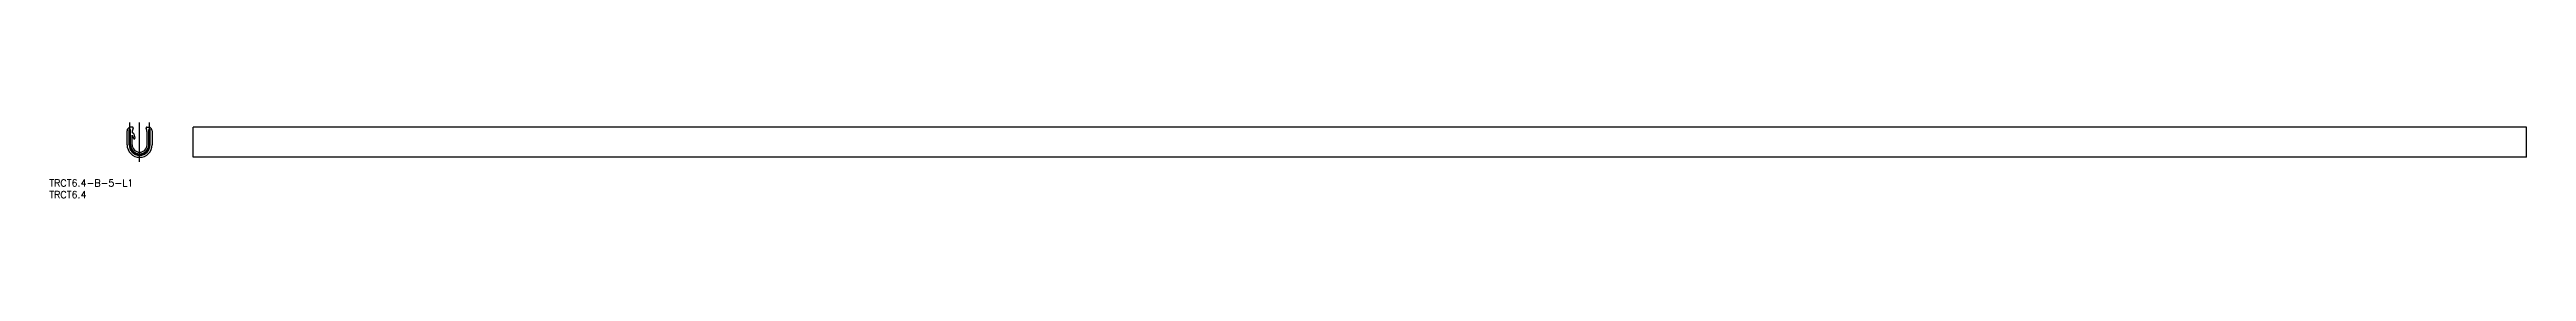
# Model space of a CAD drawing. Extents: x -39 to 1023, y -23 to 9.
import ezdxf

# ---------------------------------------------------------------- set-up
doc = ezdxf.new("R2010")
doc.units = 0
doc.linetypes.add('CENTER', pattern=[50.8, 31.75, -6.35, 6.35, -6.35])
doc.layers.get('0').update_dxf_attribs({"linetype": 'CONTINUOUS'})
doc.layers.add('CENTER', color=1, linetype='CENTER')
doc.styles.get("Standard").update_dxf_attribs({"font": 'txt.shx', "height": 3, "bigfont": 'bigfont.shx'})

# ---------------------------------------------------------------- blocks, each defined once
blk = doc.blocks.new('*U3')
at = {"color": 7, "linetype": 'CONTINUOUS'}
blk.add_text('TRCT6.4-B-5-L1', height=3, dxfattribs=at).set_placement((-38.7, -18))
blk = doc.blocks.new('*U4')
at = {"color": 7, "linetype": 'CONTINUOUS'}
blk.add_text('TRCT6.4', height=3, dxfattribs=at).set_placement((-38.7, -23))

msp = doc.modelspace()

# ---------------------------------------------------------------- linework, layer by layer
at = {"color": 7, "linetype": 'CONTINUOUS'}
for p, q in [((-5.4, 0), (-5.4, 6)), ((-3.9, 6.5), (-4.5, 6.5)), ((-4.5, 0), (-4.5, 6.5)), ((-2.9, 7.5), (-3.9, 7.5)), ((-3.9, 0), (-3.9, 6.5)), ((-3.2, 0), (-3.2, 4.1)), ((2.9, 7.5), (3.9, 7.5)), ((3.2, 0), (3.2, 5.5)), ((3.2, 0), (3.2, 4.1)), ((3.9, 0), (3.9, 6.5)), ((3.9, 6.5), (4.5, 6.5)), ((4.5, 0), (4.5, 6.5)), ((5.4, 6), (5.4, 0)), ((1022.9, 7.5), (22.9, 7.5)), ((22.9, -5.4), (22.9, 7.5)), ((1022.9, -5.4), (1022.9, 7.5)), ((1022.9, -5.4), (22.9, -5.4))]:
    msp.add_line(p, q, dxfattribs=at)
for centre, radius, start, end in [((-3.9, 6), 1.5, 90, 180), ((5.2, 3.9), 8.58, 158.1048, 169.5705), ((-2.7, 5.5), 0.5, 180, 220.7151), ((-3.2, 4.1), 0.05, 35.6652, 180), ((-4.6, 3), 2.65, 355.686, 54.2961), ((-4.2, 2.8), 1.64, 359.8526, 48.6873), ((-3, 7.3), 0.25, 335.2971, 85.468), ((-2.3, 2.8), 0.285, 179.8526, 355.686), ((3, 7.3), 0.25, 94.532, 204.7029), ((-5.2, 3.9), 8.58, 10.4295, 21.8952), ((3.9, 6), 1.5, 0, 90), ((0, 0), 5.4, 180, 0), ((0, 0), 4.5, 180, 0), ((0, 0), 3.9, 180, 0), ((0, 0), 3.2, 180, 0)]:
    msp.add_arc(centre, radius, start, end, dxfattribs=at)
at = {"layer": 'CENTER', "color": 1, "linetype": 'CENTER'}
for p, q in [((-4.2, 0), (-4.2, 9.5)), ((0, -7.4), (0, 9.5)), ((4.2, 0), (4.2, 9.5))]:
    msp.add_line(p, q, dxfattribs=at)
msp.add_arc((0, 0), 4.2, 180, 0, dxfattribs=at)

# ---------------------------------------------------------------- block references
at = {"color": 7, "linetype": 'CONTINUOUS'}
for name in ['*U3', '*U4']:
    msp.add_blockref(name, (0, 0), dxfattribs=at)

doc.saveas('drawing.dxf')
